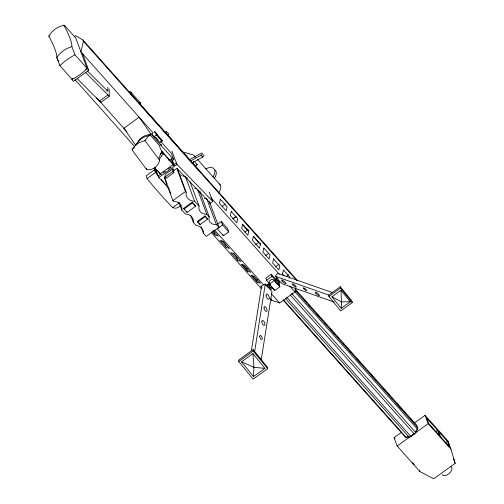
<?xml version="1.0" encoding="UTF-8"?>
<svg xmlns="http://www.w3.org/2000/svg" width="504" height="504" viewBox="0 0 504 504"><rect width="100%" height="100%" fill="white"/><g stroke="black" fill="none" stroke-linecap="round" stroke-linejoin="round"><path stroke-width="0.76" d="M341.227 308.322L341.454 301.858L340.969 290.279L331.897 296.825L341.227 308.322L350.299 301.776L340.969 290.279M165.091 176.999L165.186 174.359L172.841 168.834L173.666 169.691L173.823 172.683L166.162 178.208L165.091 176.999L172.746 171.473L172.841 168.834M253.518 376.601L253.922 367.315L252.932 353.6L241.529 361.828L253.518 376.601L264.921 368.374L252.932 353.6M251.37 350.91L261.645 285.661L265.274 284.067L271.984 291.589L261.217 359.951L258.117 356.479M254.507 352.428L265.274 284.067M269.079 283.815L269.539 280.879L271.807 279.241L274.182 280.13L279.726 286.348L279.884 286.782L274.781 290.462L269.079 283.815L274.781 290.462M283.166 300.082L405.229 436.943L406.256 437.478A4.883 2.52 -41.7 0 1 409.223 437.277L410.955 436.552A4.486 2.318 -41.7 0 1 414.338 434.108L415.762 432.552A5.374 2.778 -41.7 0 1 417.589 429.301L417.866 427.827A4.486 2.318 -41.7 0 1 417.06 425.666L295.004 288.805M74.346 36.565L75.581 35.677L82.94 40.005L83.418 41.29L80.923 51.906L153.21 132.962M248.806 231.134L247.848 235.229L241.643 228.274L242.607 224.179L248.806 231.134L248.308 229.774M260.411 244.144L259.447 248.239L252.416 240.358L253.38 236.263L260.411 244.144L259.957 242.909M282.479 274.063L283.443 269.968L289.592 276.866L289.271 278.227M270.207 298.544L271.776 300.308L279.632 302.961L294.96 291.898L295.854 288.112M172.891 165.797L174.119 164.909A2.671 0.454 54.2 0 1 173.105 164.562L161.841 151.515L162.83 153.997A5.481 0.926 54.2 0 1 161.362 152.573L158.848 158.174L159.655 160.335C158.369 166.074 152.731 170.654 146.74 169.653L132.023 149.883L135.066 145.763A13.274 8.612 -27.4 0 1 139.583 142.506L144.938 140.566L149.052 135.463A6.092 1.027 54.2 0 0 149.757 134.587L150.778 133.85L173.741 159.598L171.902 160.927M161.274 141.164L162.515 140.704L157.009 134.53L155.686 132.432A2.18 0.365 54.2 0 0 154.476 131.576A2.18 0.365 54.2 0 0 156.07 134.121A2.18 0.365 54.2 0 0 157.009 134.53L154.936 136.03M161.362 152.573L160.121 154.615M48.819 36.068L51.616 32.288A22.737 21.168 -10 0 1 59.277 26.756L63.882 25.2A5.342 0.901 54.2 0 1 65.829 26.838L75.695 37.907L87.079 68.38A26.366 13.614 -41.7 0 1 72.015 79.248L59.856 65.615L56.82 57.487A61.305 10.332 54.2 0 0 48.819 36.068A5.342 0.901 54.2 0 1 49.146 36.206M132.023 149.883L134.763 146.481M161.627 156.36L159.812 158.439M334.102 302.009L281.95 283.664L275.222 276.236L277.679 273.338L332.035 292.459M59.856 65.615L64.241 61.828A18.73 4.278 -33.5 0 1 69.363 58.13L74.92 54.747L88.754 70.258L73.427 81.314L71.751 79.437L73.269 78.34M192.011 163.214L193.643 161.721M195.105 166.673L197.272 164.688L194.185 161.23M85.195 69.735L87.079 68.38M106.64 91.035L107.85 90.159M99.49 101.065L107.957 94.954M109.122 88.88L109.286 96.289L100.813 102.4L77.181 78.605M162.515 140.704L159.919 142.575L154.419 136.401A2.18 0.365 54.2 0 1 153.695 136.238A2.18 0.365 54.2 0 1 152.025 133.831A2.18 0.365 54.2 0 1 152.454 133.579M161.255 155.799L163.712 154.022M157.135 173.445A4.687 0.787 54.2 0 1 155.749 171.247L154.457 169.804L146.065 175.858L147.08 178.58A104.574 17.627 54.2 0 0 172.727 207.591A5.563 4.668 -20.5 0 0 180.564 205.367M168.878 160.562L171.341 158.785L172.192 159.749L174.119 164.909M147.08 178.58L155.471 172.526L154.457 169.804M154.451 167.441L160.19 173.88L173.105 164.562M168.538 187.639L158.792 177.515L158.105 176.009L160.618 174.195M173.817 164.669L176.331 162.855L171.94 151.093M163.05 172.897L165.514 171.121M167.971 169.344L171.045 167.126M158.792 177.515L177.024 164.367L176.331 162.855M177.32 168.84L209.884 202.652L209.198 201.146L218.963 227.279L206.357 236.376L203.484 233.308A11.491 9.028 -23.3 0 0 196.024 225.326L193.328 222.44A10.735 8.436 -23.3 0 0 185.441 214.011L181.818 210.137A10.571 8.303 -23.3 0 0 173.666 201.417L172.897 200.598L164.254 177.458L165.514 176.545M173.71 170.636L176.86 168.361L185.504 191.507L186.209 192.257A10.918 8.581 -23.3 0 0 187.904 198.57L188.754 199.351A10.918 8.581 -23.3 0 0 194.626 201.26L199.055 205.991A9.576 7.522 -23.3 0 0 206.791 214.269L209.261 216.909A8.177 6.426 -23.3 0 0 216.38 224.519L218.963 227.279M172.897 200.598L185.504 191.507M172.727 207.591L179.323 202.835M183.62 208.373L192.244 202.154L195.659 206.186L187.034 212.411L183.62 208.373L184.653 209.481M183.928 209.084L192.547 202.866L192.244 202.154M209.62 203.742L212.764 201.474L209.242 192.049M197.442 221.344L204.983 215.907L207.295 218.377L207.604 219.089L200.063 224.532L197.442 221.344L200.063 224.532M197.751 222.062L205.292 216.619L204.983 215.907M217.715 224.116L221.3 221.527L227.499 228.482L228.778 231.903L223.404 235.784L217.205 228.829L222.579 224.954L221.3 221.527M232.854 218.982L235.954 216.745M244.969 232.086L247.451 230.29L246.928 228.892M255.629 244.679L258.735 242.443L253.714 236.811M275.82 279.367L271.259 274.245L265.803 278.177L266.578 280.249L270.635 284.798M266.578 280.249L272.028 276.312L271.259 274.245M269.243 284.25L274.346 280.571L274.182 280.13M278.428 285.724L279.638 284.848L278.869 282.776M253.102 349.637L238.562 360.127L238.789 361.513L253.121 379.178L267.662 368.689L267.441 367.309L253.102 349.637L253.329 351.023L267.662 368.689M340.307 286.732L328.702 295.098L328.929 296.484L340.66 310.937L352.258 302.57L352.038 301.19L340.307 286.732L340.528 288.112L352.258 302.57M238.789 361.513L253.329 351.023M328.929 296.484L340.528 288.112M414.313 423.083L425.067 415.321L447.842 440.855L450.96 449.203L455.181 463.321L433.724 478.8L419.945 471.574L397.171 446.04L394.059 437.692L401.65 432.218M397.171 446.04L410.061 436.748M411.289 435.859L428.186 423.669L425.067 415.321M435.651 431.689L437.548 430.321L426.661 418.118L428.639 423.41L439.526 435.614L437.548 430.321M445.498 442.733L447.394 441.365L438.6 431.506L440.578 436.798L449.373 446.657L447.394 441.365M222.119 206.262L225.263 204M232.924 218.616L236.067 216.355M247.388 271.228L241.214 264.304L244.472 265.4L250.646 272.324L247.388 271.228L246.645 269.199L247.905 268.298M265.514 255.629L268.657 253.367M257.16 282.177L250.954 275.222L254.211 276.318L260.411 283.279L257.16 282.177L256.511 280.426L257.771 279.518M275.379 266.849L279.159 264.134M286.303 276.576L288.817 274.768M189.554 159.655L201.083 153.31A1.525 0.787 -41.7 0 1 202.35 153.575A1.525 0.787 -41.7 0 1 201.115 155.213L190.266 161.179M191.892 163.006L202.74 157.034A1.525 0.787 -41.7 0 0 203.969 155.528A1.525 0.787 -41.7 0 0 203.03 154.993M156.423 134.688L157.009 134.53M149.052 135.463L143.923 137.113A18.427 17.766 -74.3 0 0 139.413 140.37L136.13 144.78A6.092 1.027 54.2 0 0 136.351 144.931M350.299 301.776L341.454 301.858L331.897 296.825M264.921 368.374L253.922 367.315L241.529 361.828M181.912 151.628L191.715 154.507A11.573 5.979 -41.7 0 1 194.947 157.084M212.089 231.645L215.088 235.009L218.345 236.105L213.337 230.498M226.164 247.426L229.421 248.522L223.215 241.567L219.958 240.471L226.164 247.426L224.91 244.018L221.804 240.54M237.768 260.436L241.019 261.532L233.988 253.651L230.738 252.554L237.768 260.436L236.401 256.731L233.39 253.355M262.099 286.7L260.795 286.259L261.822 287.406M275.222 276.236L328.841 295.105M198.003 169.898L199.351 170.686L158.25 124.608M295.64 279.216L296.976 280.003L82.94 40.005M277.906 281.528C279.783 282.454 276.362 279.153 276.822 280.552M275.436 282.209L276.847 283.481M160.058 173.319L157.355 170.321M87.513 71.02L107.875 91.262L107.787 87.186M85.648 72.5L109.286 96.289M196.818 164.222L197.272 164.688M177.024 164.367L212.764 201.474M186.411 177.484L187.494 178.611M164.254 177.458L165.211 178.447M192.547 202.866L195.659 206.186M205.292 216.619L207.604 219.089M201.115 155.213L202.74 157.034M194.525 156.083L195.552 157.242M197.612 159.548L220.248 184.93M428.186 423.669L450.96 449.203M131.185 92.553L140.503 102.999M142.128 106.527L157.21 123.442M83.418 41.29L296.932 280.697M242.285 224.494L247.451 230.29M282.297 273.861L284.017 275.789M296.068 290.625L297.121 291.797M303.931 299.433L306.545 302.368M308.643 304.718L309.689 305.897M317.022 314.118L319.643 317.054M320.689 318.232L322.787 320.582M324.885 322.932L325.93 324.104M330.12 328.803L332.218 331.153M333.264 332.325L335.362 334.675M337.453 337.025L338.505 338.203M343.218 343.489L344.786 345.246M345.839 346.424L347.93 348.774M350.028 351.124L351.074 352.296M356.838 358.76L360.505 362.874M362.603 365.224L363.649 366.395M370.459 374.031L373.08 376.967M374.648 378.731L376.217 380.495M383.027 388.13L385.648 391.066M387.223 392.83L389.315 395.18M391.413 397.524L392.459 398.702M396.648 403.402L398.746 405.751M399.792 406.923L401.89 409.273M403.988 411.623L405.033 412.801M409.746 418.087L411.321 419.845M412.366 421.023L414.464 423.373M158.924 137.491L159.925 138.619M295.287 290.373L417.866 427.827M156.366 134.833L161.872 141.007M294.481 291.268L417.589 429.301M160.493 141.126L171.417 153.367L173.741 159.598M210.842 197.581L279.285 274.327M289.737 286.039L294.96 291.898M156.019 137.573L158.023 139.822M291.608 293.341L415.762 432.552M290.191 294.897L414.338 434.108M161.299 151.458L163.296 153.701M272.028 276.312L276.595 281.434M277.609 282.574L279.638 284.848M274.346 280.571L279.884 286.782M222.579 224.954L228.778 231.903M286.801 297.341L410.955 436.552M172.746 171.473L173.823 172.683M285.592 298.651L409.223 437.277M283.67 300.031L406.256 437.478M96.604 97.738L126.964 131.777M214.849 230.315L263.435 284.798M271.272 293.586L279.632 302.961M213.047 231.065L214.049 232.186L215.088 235.009M242.525 264.587L246.645 269.199M251.861 275.209L256.511 280.426M58.785 61.488L57.74 60.316L56.977 58.281M75.008 79.676L134.669 146.57M154.029 168.279L156.643 171.215M211.592 232.829L261.311 288.572M394.059 437.692L395.092 438.858M412.669 462.653L414.225 464.392M255.541 353.587L257.09 355.32M144.938 140.566L159.655 160.335M150.778 133.85L139.173 117.218L123.839 128.274L135.444 144.906L136.836 143.905A15.214 14.931 83.3 0 1 149.757 134.587L159.957 146.021A8.618 1.455 54.2 0 0 161.929 151.313L173.237 164.109L171.341 158.785M200.371 192.774L199.685 191.268L209.261 216.909M186.726 211.693L187.034 212.411M453.361 458.451L455.181 463.321M419.429 470.188L419.945 471.574M271.272 298.954L271.776 300.308M222.894 234.417L223.404 235.784M216.38 224.519L206.665 198.519A8.127 6.823 -20.5 0 1 204.271 198.368M197.537 189.485L206.791 214.269M189.939 181.585L199.055 205.991M194.626 201.26L185.327 176.356L183.979 176.211A10.83 9.091 -20.5 0 1 182.681 175.909M201.02 226.706L203.484 233.308M177.332 168.506L186.209 192.257M190.651 215.277L193.328 222.44M178.857 202.224L181.818 210.137M165.325 179.103L167.208 184.143M168.286 187.022L170.705 193.498M154.923 167.504L158.105 176.009M146.198 168.21L146.74 169.653M82.599 53.783L88.754 70.258M63.882 25.2A61.305 10.332 54.2 0 1 71.883 46.62L74.92 54.747M447.842 440.855L449.177 445.316M416.821 429.54A7.207 3.723 -41.7 0 1 415.573 431.928M413.494 434.196A7.207 3.723 -41.7 0 1 410.974 435.922M408.038 436.836A7.207 3.723 -41.7 0 1 406.841 436.741M413.633 434.347A7.207 3.723 -41.7 0 1 411.113 436.08M56.82 57.487A26.063 23.751 -13.6 0 1 71.883 46.62M161.204 174.227A2.671 0.454 54.2 0 1 160.19 173.88M450.658 466.559A6.098 3.15 -41.7 0 1 449.398 473.237A6.098 3.15 -41.7 0 1 442.147 474.667M181.465 175.461A10.83 9.091 -20.5 0 1 180.344 174.869M195.993 188.672A9.507 7.982 -20.5 0 1 194.771 188.433M168.733 188.231A104.574 17.627 54.2 0 1 161.286 179.582M158.615 176.368A104.574 17.627 54.2 0 1 155.471 172.526M405.292 436.231A5.374 2.778 -41.7 0 1 405.229 436.943M270.95 287.097A1.304 0.598 66.3 0 1 270.257 287.595A1.304 0.598 66.3 0 1 269.445 285.944A1.304 0.598 66.3 0 1 270.138 285.447M276.268 280.489A2.615 0.586 40.3 0 1 276.476 279.455A2.615 0.586 40.3 0 1 279.531 282.215A2.615 0.586 40.3 0 1 277.736 281.818M271.788 287.141A2.911 1.329 66.3 0 1 270.894 289.214A2.911 1.329 66.3 0 1 268.726 286.367A2.911 1.329 66.3 0 1 269.243 283.802M267.618 287.123A2.911 1.329 66.3 0 1 268.456 284.388M270.673 288.899A2.911 1.329 66.3 0 1 270.295 289.642M276.494 278.359A2.615 0.586 40.3 0 1 277.868 278.662M267.107 286.555A2.911 1.329 66.3 0 1 268.141 284.527M265.759 285.484A2.911 1.329 66.3 0 1 266.723 285.151M276.904 278.271A2.615 0.586 40.3 0 1 277.005 277.773M139.86 102.388A6.571 3.396 -41.7 0 1 140.742 105.002M129.591 91.652A6.571 3.396 -41.7 0 1 131.418 94.557M129.333 92.024A6.086 3.144 -41.7 0 1 131.027 94.714M219.108 183.853A11.573 5.979 -41.7 0 1 218.56 192.994M166.32 132.306A2.129 0.328 42.9 0 1 166.27 131.632A2.129 0.328 42.9 0 1 168.5 133.598A2.129 0.328 42.9 0 1 168.544 134.272M215.347 170.207A12.008 6.199 -41.7 0 1 214.376 178.498M205.493 168.966A12.008 6.199 -41.7 0 1 213.979 168.676A12.008 6.199 -41.7 0 1 212.997 176.954M160.581 144.087L161.608 145.499L160.581 144.087M220.387 199.269L219.423 203.358L226.126 210.874L227.083 206.779L220.387 199.269M231.229 211.428L230.265 215.517L236.773 222.812L237.737 218.723L231.229 211.428M263.857 248.012L262.899 252.107L269.073 259.031L270.037 254.936L263.857 248.012M273.596 258.936L272.639 263.025L278.838 269.98L279.802 265.892L273.596 258.936M282.202 281.119A2.74 0.617 40.3 0 0 285.787 283.569A2.74 0.617 40.3 0 0 283.229 280.589A2.74 0.617 40.3 0 0 282.202 281.119M292.925 284.905A2.501 0.561 40.3 0 0 296.195 287.141A2.501 0.561 40.3 0 0 293.857 284.426A2.501 0.561 40.3 0 0 292.925 284.905M303.799 288.742A2.117 0.473 40.3 0 0 306.564 290.638A2.117 0.473 40.3 0 0 304.592 288.338A2.117 0.473 40.3 0 0 303.799 288.742M315.863 293.309A2.646 0.592 40.3 0 0 319.316 295.672A2.646 0.592 40.3 0 0 316.852 292.799A2.646 0.592 40.3 0 0 315.863 293.309M266.074 295.394A2.848 1.298 66.3 0 0 268.651 299.307A2.848 1.298 66.3 0 0 268.437 295.25A2.848 1.298 66.3 0 0 266.074 295.394M264.033 307.868A2.621 1.197 66.3 0 0 266.402 311.472A2.621 1.197 66.3 0 0 266.207 307.736A2.621 1.197 66.3 0 0 264.033 307.868M261.834 321.791A2.671 1.222 66.3 0 0 264.253 325.464A2.671 1.222 66.3 0 0 264.052 321.653A2.671 1.222 66.3 0 0 261.834 321.791M259.73 336.527A2.192 1.002 66.3 0 0 261.715 339.532A2.192 1.002 66.3 0 0 261.544 336.414A2.192 1.002 66.3 0 0 259.73 336.527"/></g></svg>
